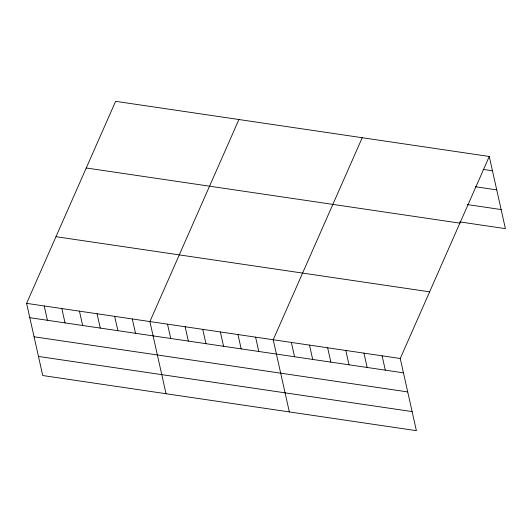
<?xml version="1.0" encoding="UTF-8"?>
<svg xmlns="http://www.w3.org/2000/svg" width="532" height="532" viewBox="0 0 532 532"><rect width="100%" height="100%" fill="white"/><g stroke="black" fill="none" stroke-linecap="round" stroke-linejoin="round"><path stroke-width="0.8" d="M489.267 156.468L400.25 358.502L416.383 430.674L42.733 375.532L26.6 303.36L115.617 101.326L489.267 156.468L505.4 228.64L459.635 221.891M238.921 119.52L149.904 321.554L166.037 393.733M362.226 137.721L273.209 339.755L289.342 411.928M483.003 169.402L492.472 170.799M475.435 186.745L496.735 189.891M467.202 204.547L501.131 209.555M86.244 167.992L459.894 223.141M55.973 236.687L429.623 291.829M26.6 303.36L400.25 358.502M29.805 317.69L403.456 372.832M34.068 336.776L407.718 391.924M38.464 356.447L412.114 411.588M382.102 355.822L385.308 370.152M363.954 353.142L367.153 367.479M345.807 350.468L349.005 364.799M327.652 347.788L330.857 362.119M309.504 345.108L312.71 359.439M291.356 342.428L294.562 356.766M255.593 337.155L258.798 351.486M237.977 334.555L241.182 348.886M220.361 331.955L223.566 346.285M202.752 329.355L205.951 343.685M185.136 326.754L188.335 341.085M167.52 324.154L170.725 338.485M132.288 318.954L135.494 333.285M114.673 316.354L117.878 330.685M97.057 313.754L100.262 328.091M79.448 311.154L82.646 325.491M61.832 308.56L65.03 322.891M44.216 305.96L47.421 320.291"/></g></svg>
